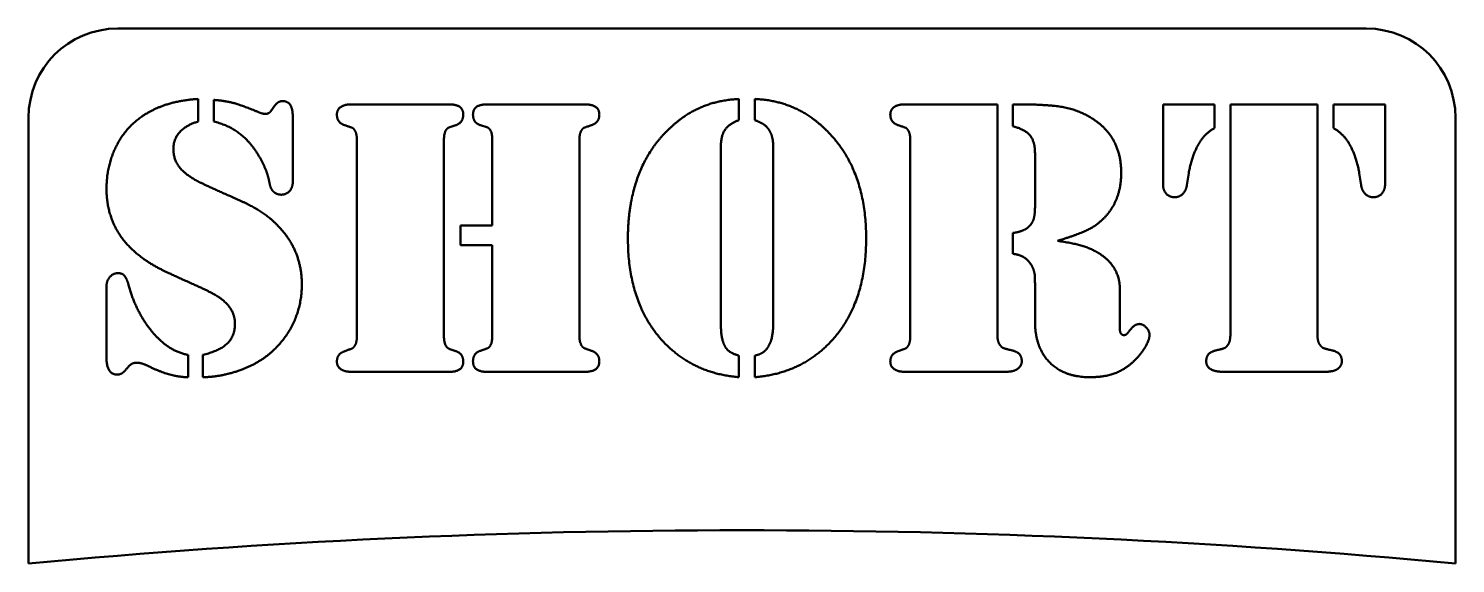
# Model space of a CAD drawing. Header units: inches. Extents: x 6.5 to 10.5, y 4.75 to 6.25.
import ezdxf

# ---------------------------------------------------------------- set-up
doc = ezdxf.new("R2010")
doc.units = ezdxf.units.IN
doc.header["$LTSCALE"] = 0.75
doc.header["$MEASUREMENT"] = 0
doc.layers.add('Visible Edges(ANSI)', color=7, linetype='Continuous', lineweight=50)

msp = doc.modelspace()

# ---------------------------------------------------------------- linework, layer by layer
at = {"layer": 'Visible Edges(ANSI)'}
for p, q in [((10.25, 6.25), (6.75, 6.25)), ((6.9757, 6.0524), (6.9757, 5.9892)), ((7.0194, 5.9892), (7.0194, 6.0498)), ((8.4914, 6.0524), (8.4914, 5.9931)), ((8.5363, 5.9931), (8.5363, 6.0524)), ((7.1789, 6.0179), (7.1906, 6.0341)), ((7.2407, 6.0022), (7.2407, 5.8206)), ((7.4054, 6.0374), (7.6795, 6.0374)), ((7.785, 6.0374), (8.0591, 6.0374)), ((8.9569, 6.0374), (9.216, 6.0374)), ((9.216, 6.0374), (9.216, 5.3916)), ((9.2596, 6.0374), (9.2739, 6.0374)), ((9.2596, 5.9762), (9.2596, 6.0374)), ((9.6802, 6.0374), (9.8247, 6.0374)), ((9.6802, 5.8128), (9.6802, 6.0374)), ((9.8247, 6.0374), (9.8247, 5.971)), ((9.869, 6.0374), (10.1131, 6.0374)), ((9.869, 5.3916), (9.869, 6.0374)), ((10.1131, 6.0374), (10.1131, 5.3916)), ((10.158, 6.0374), (10.3026, 6.0374)), ((10.158, 5.971), (10.158, 6.0374)), ((10.3026, 6.0374), (10.3026, 5.8128)), ((6.5, 6), (6.5, 4.75)), ((7.6977, 5.9788), (7.6808, 5.9736)), ((7.7843, 5.9736), (7.7668, 5.9788)), ((10.5, 4.75), (10.5, 6)), ((7.4204, 5.3877), (7.4204, 5.9371)), ((7.6645, 5.9371), (7.6645, 5.3877)), ((7.8, 5.6976), (7.8, 5.9371)), ((8.0441, 5.9371), (8.0441, 5.3896)), ((8.9718, 5.3877), (8.9718, 5.9371)), ((8.4406, 5.9157), (8.4406, 5.4248)), ((8.5877, 5.4248), (8.5877, 5.9157)), ((9.3214, 5.7522), (9.3214, 5.8981)), ((9.7524, 5.8447), (9.7472, 5.8108)), ((10.2355, 5.8108), (10.2303, 5.8447)), ((7.7108, 5.6976), (7.8, 5.6976)), ((7.7108, 5.6429), (7.7108, 5.6976)), ((7.8, 5.6429), (7.7108, 5.6429)), ((7.8, 5.3896), (7.8, 5.6429)), ((9.2596, 5.6181), (9.2596, 5.6767)), ((6.7186, 5.3271), (6.7186, 5.527)), ((9.3214, 5.4293), (9.3214, 5.5218)), ((9.5591, 5.5218), (9.5591, 5.4085)), ((6.9471, 5.3349), (6.9471, 5.2724)), ((6.9888, 5.2724), (6.9888, 5.3349)), ((7.6808, 5.3512), (7.6977, 5.3453)), ((7.7668, 5.3466), (7.7843, 5.3525)), ((8.0604, 5.3525), (8.078, 5.3466)), ((8.4914, 5.333), (8.4914, 5.2724)), ((8.5363, 5.2724), (8.5363, 5.333)), ((7.6795, 5.2874), (7.4054, 5.2874)), ((8.0591, 5.2874), (7.7843, 5.2874)), ((9.2355, 5.2874), (8.9569, 5.2874)), ((10.132, 5.2874), (9.8501, 5.2874))]:
    msp.add_line(p, q, dxfattribs=at)
for centre, radius, start, end in [((6.75, 6), 0.25, 90, 180), ((10.25, 6), 0.25, 0, 90), ((8.5, -16.6568), 21.5, 84.66244, 95.33756)]:
    msp.add_arc(centre, radius, start, end, dxfattribs=at)
for points in [[(6.8162, 6.0022), (6.8807, 6.0472), (6.9757, 6.0524)], [(7.0194, 6.0498), (7.0526, 6.0472), (7.1007, 6.0341), (7.145, 6.0153)], [(7.1906, 6.0341), (7.1997, 6.0465), (7.2121, 6.0465)], [(7.2121, 6.0465), (7.227, 6.0465), (7.2407, 6.025), (7.2407, 6.0022)], [(8.2921, 5.9651), (8.3345, 6.0068), (8.4321, 6.0498), (8.4914, 6.0524)], [(8.5363, 6.0524), (8.5955, 6.0498), (8.6938, 6.0068), (8.7362, 5.9651)], [(6.7186, 5.8011), (6.7186, 5.8636), (6.77, 5.9697), (6.8162, 6.0022)], [(7.145, 6.0153), (7.1561, 6.0107), (7.1632, 6.0107)], [(7.1632, 6.0107), (7.1737, 6.0107), (7.1789, 6.0179)], [(7.3644, 6.0088), (7.3644, 6.0224), (7.3859, 6.0374), (7.4054, 6.0374)], [(7.3865, 5.9788), (7.3644, 5.986), (7.3644, 6.0088)], [(7.6795, 6.0374), (7.7186, 6.0374), (7.7186, 6.0088)], [(7.7186, 6.0088), (7.7186, 5.986), (7.6977, 5.9788)], [(7.7459, 6.0088), (7.7459, 6.0374), (7.785, 6.0374)], [(7.7668, 5.9788), (7.7459, 5.986), (7.7459, 6.0088)], [(8.0591, 6.0374), (8.1001, 6.0374), (8.1001, 6.0088)], [(8.1001, 6.0088), (8.1001, 5.986), (8.078, 5.9788)], [(8.9158, 6.0088), (8.9158, 6.0224), (8.9373, 6.0374), (8.9569, 6.0374)], [(8.938, 5.9788), (8.9158, 5.986), (8.9158, 6.0088)], [(9.2739, 6.0374), (9.3345, 6.0374), (9.3774, 6.0328)], [(9.3774, 6.0328), (9.4412, 6.027), (9.4914, 5.9912)], [(6.9757, 5.9892), (6.9419, 5.9795), (6.9061, 5.9404), (6.9061, 5.9124)], [(7.119, 5.93), (7.0793, 5.9749), (7.0194, 5.9892)], [(7.4139, 5.9651), (7.4106, 5.9703), (7.4048, 5.9729), (7.3865, 5.9788)], [(7.4204, 5.9371), (7.4204, 5.9567), (7.4139, 5.9651)], [(7.6808, 5.9736), (7.6645, 5.9684), (7.6645, 5.9371)], [(7.8, 5.9371), (7.8, 5.9684), (7.7843, 5.9736)], [(8.0506, 5.9651), (8.0441, 5.9567), (8.0441, 5.9371)], [(8.078, 5.9788), (8.0597, 5.9729), (8.0539, 5.9703), (8.0506, 5.9651)], [(8.1802, 5.6618), (8.1802, 5.7575), (8.2368, 5.9118), (8.2921, 5.9651)], [(8.4914, 5.9931), (8.4634, 5.9827), (8.4406, 5.9489), (8.4406, 5.9157)], [(8.578, 5.9619), (8.5714, 5.9736), (8.5532, 5.9866), (8.5363, 5.9931)], [(8.5877, 5.9157), (8.5877, 5.945), (8.578, 5.9619)], [(8.7362, 5.9651), (8.8481, 5.8558), (8.8481, 5.6618)], [(8.9653, 5.9651), (8.9621, 5.9703), (8.9562, 5.9729), (8.938, 5.9788)], [(8.9718, 5.9371), (8.9718, 5.9567), (8.9653, 5.9651)], [(9.3214, 5.8981), (9.3214, 5.9326), (9.2947, 5.9664), (9.2596, 5.9762)], [(9.4914, 5.9912), (9.563, 5.9404), (9.563, 5.8453)], [(9.8247, 5.971), (9.7987, 5.956), (9.7843, 5.9332)], [(10.1984, 5.9332), (10.1834, 5.956), (10.158, 5.971)], [(7.1743, 5.8232), (7.1684, 5.8506), (7.1385, 5.9072), (7.119, 5.93)], [(9.7843, 5.9332), (9.7609, 5.8955), (9.7524, 5.8447)], [(10.2303, 5.8447), (10.2218, 5.8955), (10.1984, 5.9332)], [(6.9061, 5.9124), (6.9061, 5.8844), (6.936, 5.8434), (6.9692, 5.8245)], [(9.563, 5.8453), (9.563, 5.7679), (9.5148, 5.7184)], [(6.8214, 5.6051), (6.7186, 5.6787), (6.7186, 5.8011)], [(6.9692, 5.8245), (6.992, 5.8121), (7.0734, 5.7763)], [(7.188, 5.7913), (7.1828, 5.7959), (7.1769, 5.8082), (7.1743, 5.8232)], [(7.2407, 5.8206), (7.2407, 5.8043), (7.2225, 5.7841), (7.2082, 5.7841)], [(9.7127, 5.777), (9.6984, 5.777), (9.6802, 5.7965), (9.6802, 5.8128)], [(9.7472, 5.8108), (9.7446, 5.7952), (9.7264, 5.777), (9.7127, 5.777)], [(10.27, 5.777), (10.2563, 5.777), (10.2381, 5.7952), (10.2355, 5.8108)], [(10.3026, 5.8128), (10.3026, 5.7965), (10.2843, 5.777), (10.27, 5.777)], [(7.0734, 5.7763), (7.1229, 5.7549), (7.1769, 5.7203), (7.2016, 5.6943)], [(7.2082, 5.7841), (7.1971, 5.7841), (7.188, 5.7913)], [(9.3019, 5.6924), (9.313, 5.7021), (9.3214, 5.7275), (9.3214, 5.7522)], [(7.2016, 5.6943), (7.2661, 5.6266), (7.2661, 5.5322)], [(9.2596, 5.6767), (9.2895, 5.6813), (9.3019, 5.6924)], [(9.5148, 5.7184), (9.4946, 5.6976), (9.4399, 5.6715), (9.3846, 5.6546)], [(8.2869, 5.3642), (8.1802, 5.471), (8.1802, 5.6618)], [(8.8481, 5.6618), (8.8481, 5.471), (8.7414, 5.3642)], [(9.3846, 5.6546), (9.4347, 5.6474), (9.4894, 5.6285), (9.5115, 5.6123)], [(6.9621, 5.5328), (6.895, 5.5628), (6.8449, 5.5882), (6.8214, 5.6051)], [(9.3052, 5.5953), (9.2895, 5.6149), (9.2596, 5.6181)], [(9.5115, 5.6123), (9.5343, 5.5953), (9.5591, 5.5485), (9.5591, 5.5218)], [(6.7186, 5.527), (6.7186, 5.542), (6.7362, 5.5634), (6.7492, 5.5641)], [(6.7492, 5.5641), (6.7615, 5.5647), (6.7752, 5.5498), (6.7804, 5.5309)], [(9.3208, 5.5576), (9.3182, 5.5797), (9.3052, 5.5953)], [(6.7804, 5.5309), (6.7928, 5.484), (6.8403, 5.4013), (6.8722, 5.3733)], [(7.0454, 5.4879), (7.0239, 5.5062), (6.9621, 5.5328)], [(7.2661, 5.5322), (7.2661, 5.4619), (7.1958, 5.344), (7.1346, 5.3102)], [(9.3214, 5.5218), (9.3214, 5.5524), (9.3208, 5.5576)], [(7.0786, 5.4228), (7.0786, 5.4599), (7.0454, 5.4879)], [(6.9888, 5.3349), (7.0363, 5.3466), (7.0786, 5.3877), (7.0786, 5.4228)], [(8.4406, 5.4248), (8.4406, 5.3766), (8.4536, 5.3564)], [(8.5727, 5.3564), (8.5877, 5.3792), (8.5877, 5.4248)], [(9.4751, 5.2724), (9.4028, 5.2724), (9.3214, 5.3558), (9.3214, 5.4293)], [(9.5591, 5.4085), (9.5591, 5.3903), (9.5708, 5.3903)], [(9.5708, 5.3903), (9.5747, 5.3903), (9.5812, 5.3955), (9.5864, 5.4026)], [(9.5864, 5.4026), (9.6001, 5.4215), (9.6144, 5.4215)], [(9.6144, 5.4215), (9.6235, 5.4215), (9.6424, 5.402), (9.6424, 5.3916)], [(6.8722, 5.3733), (6.9048, 5.3434), (6.9471, 5.3349)], [(7.4139, 5.3597), (7.4204, 5.3681), (7.4204, 5.3877)], [(7.6645, 5.3877), (7.6645, 5.3564), (7.6808, 5.3512)], [(7.7843, 5.3525), (7.8, 5.3577), (7.8, 5.3896)], [(8.0441, 5.3896), (8.0441, 5.359), (8.0604, 5.3525)], [(8.4914, 5.2724), (8.3696, 5.2822), (8.2869, 5.3642)], [(8.7414, 5.3642), (8.6587, 5.2822), (8.5363, 5.2724)], [(8.9653, 5.3597), (8.9718, 5.3681), (8.9718, 5.3877)], [(9.216, 5.3916), (9.216, 5.3701), (9.2244, 5.361)], [(9.2244, 5.361), (9.2283, 5.3558), (9.2362, 5.3525), (9.2576, 5.3473)], [(9.6424, 5.3916), (9.6424, 5.3746), (9.6099, 5.3258), (9.5858, 5.3063)], [(9.828, 5.3473), (9.8494, 5.3525), (9.8566, 5.3558), (9.8605, 5.361)], [(9.8605, 5.361), (9.869, 5.3701), (9.869, 5.3916)], [(10.1131, 5.3916), (10.1131, 5.3701), (10.1216, 5.361)], [(10.1216, 5.361), (10.1255, 5.3558), (10.1333, 5.3525), (10.1548, 5.3473)], [(6.7492, 5.2796), (6.7186, 5.2796), (6.7186, 5.3271)], [(7.3644, 5.316), (7.3644, 5.3382), (7.3865, 5.3453)], [(7.3865, 5.3453), (7.4048, 5.3519), (7.4106, 5.3545), (7.4139, 5.3597)], [(7.6977, 5.3453), (7.7186, 5.3388), (7.7186, 5.316)], [(7.7459, 5.3167), (7.7459, 5.3395), (7.7668, 5.3466)], [(8.078, 5.3466), (8.1001, 5.3395), (8.1001, 5.3167)], [(8.4536, 5.3564), (8.464, 5.3401), (8.4914, 5.333)], [(8.5363, 5.333), (8.5506, 5.3362), (8.5662, 5.3466), (8.5727, 5.3564)], [(8.9158, 5.316), (8.9158, 5.3382), (8.938, 5.3453)], [(8.938, 5.3453), (8.9562, 5.3519), (8.9621, 5.3545), (8.9653, 5.3597)], [(9.2576, 5.3473), (9.2843, 5.3414), (9.2843, 5.3174)], [(9.8013, 5.3174), (9.8013, 5.3414), (9.828, 5.3473)], [(10.1548, 5.3473), (10.1815, 5.3414), (10.1815, 5.3174)], [(6.7707, 5.2913), (6.7609, 5.2796), (6.7492, 5.2796)], [(6.8045, 5.3128), (6.7941, 5.3128), (6.783, 5.3056), (6.7707, 5.2913)], [(6.8475, 5.2978), (6.8273, 5.3076), (6.8117, 5.3128), (6.8045, 5.3128)], [(6.9471, 5.2724), (6.9022, 5.2724), (6.8475, 5.2978)], [(7.1346, 5.3102), (7.1014, 5.2926), (7.0226, 5.2724), (6.9888, 5.2724)], [(7.4054, 5.2874), (7.3859, 5.2874), (7.3644, 5.3024), (7.3644, 5.316)], [(7.7186, 5.316), (7.7186, 5.2874), (7.6795, 5.2874)], [(7.7843, 5.2874), (7.7459, 5.2874), (7.7459, 5.3167)], [(8.1001, 5.3167), (8.1001, 5.2874), (8.0591, 5.2874)], [(8.9569, 5.2874), (8.9373, 5.2874), (8.9158, 5.3024), (8.9158, 5.316)], [(9.27, 5.2939), (9.2596, 5.2874), (9.2355, 5.2874)], [(9.2843, 5.3174), (9.2843, 5.303), (9.27, 5.2939)], [(9.5858, 5.3063), (9.5636, 5.2887), (9.5109, 5.2724), (9.4751, 5.2724)], [(9.8501, 5.2874), (9.826, 5.2874), (9.8013, 5.3024), (9.8013, 5.3174)], [(10.1671, 5.2939), (10.1567, 5.2874), (10.132, 5.2874)], [(10.1815, 5.3174), (10.1815, 5.303), (10.1671, 5.2939)]]:
    msp.add_open_spline(points, degree=2, dxfattribs=at)

doc.saveas('drawing.dxf')
